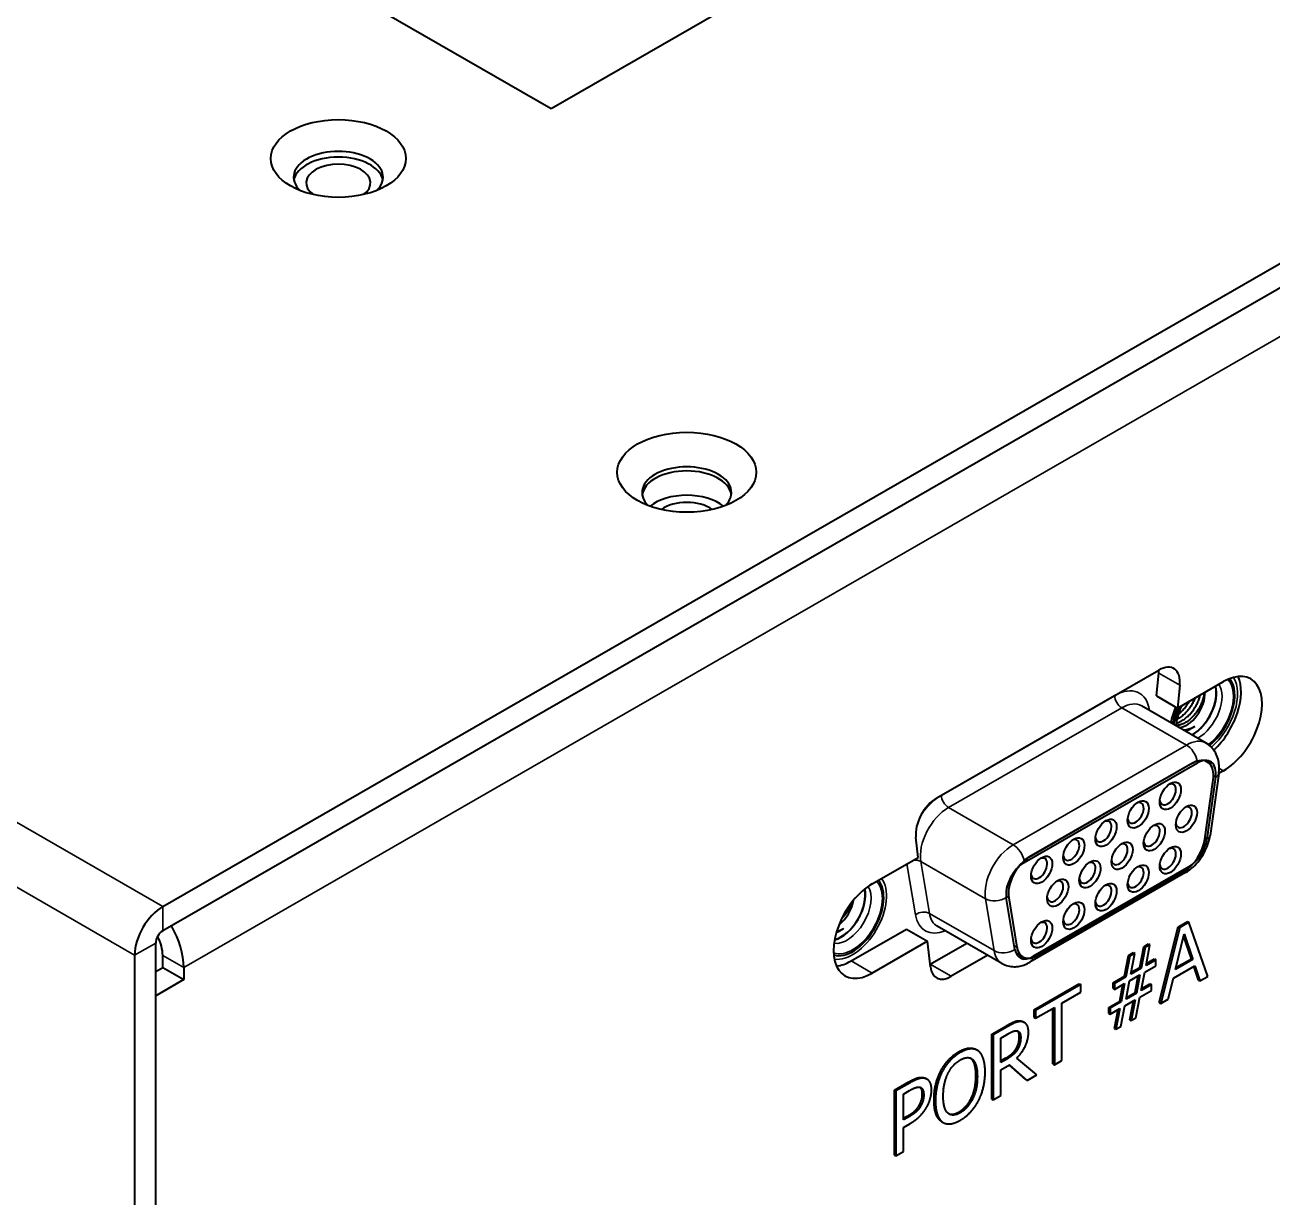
# Model space of a CAD drawing. Header units: millimetres. Extents: x 0 to 1682, y 0 to 1188.
# Drawn here: x 1531.84 to 1556.95, y 959.14 to 982.75 of the extents above; entities that cross this region are included whole.
import ezdxf

# ---------------------------------------------------------------- set-up
doc = ezdxf.new("R2010")
doc.units = ezdxf.units.MM
doc.header["$LTSCALE"] = 2
doc.layers.add('가시적인 것(ISO)', color=3, linetype='Continuous', lineweight=40)
doc.layers.add('가시적인 좁은 것(ISO)', color=3, linetype='Continuous', lineweight=35)

msp = doc.modelspace()

# ---------------------------------------------------------------- linework, layer by layer
at = {"layer": '가시적인 것(ISO)'}
for p, q in [((1542.4392, 981.0602), (1491.8103, 1010.2154)), ((1534.6186, 964.9923), (1603.915, 1004.8975)), ((1603.915, 1004.4069), (1534.6186, 964.5018)), ((1576.0126, 1000.3939), (1542.4392, 981.0602)), ((1550.2014, 967.1802), (1554.6739, 969.7558)), ((1554.6254, 969.2354), (1554.6708, 969.6928)), ((1555.0496, 968.9911), (1555.9732, 969.5229)), ((1555.095, 969.4485), (1555.0496, 968.9911)), ((1554.6254, 969.2354), (1555.0496, 968.9911)), ((1555.6261, 968.2846), (1554.3232, 969.0349)), ((1551.9639, 965.8789), (1555.4513, 967.8872)), ((1555.3481, 967.8768), (1552.0671, 965.9874)), ((1555.6475, 967.9062), (1555.5955, 967.9362)), ((1555.878, 967.6712), (1555.7034, 966.4262)), ((1555.9732, 967.7243), (1555.8777, 967.6693)), ((1555.5988, 966.3499), (1555.7659, 967.5417)), ((1555.8134, 967.5968), (1555.6389, 966.3517)), ((1549.8257, 965.9828), (1549.7803, 966.3879)), ((1548.9021, 965.4509), (1549.8257, 965.9828)), ((1555.212, 965.6765), (1552.0736, 963.8693)), ((1555.2768, 965.7918), (1552.1384, 963.9846)), ((1552.2342, 964.007), (1555.181, 965.704)), ((1551.7763, 964.1274), (1551.6018, 965.1714)), ((1551.6493, 965.1711), (1551.8164, 964.1718)), ((1555.0635, 964.5843), (1555.2487, 964.6909)), ((1555.2769, 964.6746), (1555.0917, 964.568)), ((1555.2487, 964.6909), (1555.2769, 964.6746)), ((1555.6583, 963.5862), (1555.2769, 964.6746)), ((1548.4779, 963.8967), (1549.5908, 964.5376)), ((1549.5908, 964.5376), (1550.015, 964.2932)), ((1551.5147, 963.8457), (1550.2119, 964.596)), ((1554.6821, 963.0566), (1555.0635, 964.5843)), ((1555.0917, 964.568), (1554.7103, 963.0403)), ((1555.0065, 963.7249), (1555.1807, 964.4411)), ((1555.0635, 964.5843), (1555.0917, 964.568)), ((1555.3275, 963.9424), (1555.1712, 964.4021)), ((1555.1807, 964.4411), (1555.3558, 963.9261)), ((1534.4771, 906.7015), (1534.4771, 964.2568)), ((1550.015, 964.2932), (1548.9021, 963.6523)), ((1550.0729, 963.7768), (1550.015, 964.2932)), ((1550.0698, 963.8324), (1550.8039, 964.2551)), ((1554.2878, 963.7666), (1554.3676, 964.1835)), ((1554.3959, 964.1673), (1554.3161, 963.7503)), ((1554.3676, 964.1835), (1554.4657, 964.24)), ((1554.3676, 964.1835), (1554.3959, 964.1673)), ((1554.494, 964.2238), (1554.3959, 964.1673)), ((1554.4142, 963.8068), (1554.494, 964.2238)), ((1554.4657, 964.24), (1554.494, 964.2238)), ((1534.0529, 964.0125), (1534.0529, 906.4572)), ((1534.6186, 963.7641), (1534.6186, 964.0093)), ((1551.2281, 964.0108), (1550.4941, 963.588)), ((1551.9348, 963.9776), (1551.7961, 964.0575)), ((1553.9825, 963.5908), (1554.0623, 964.0077)), ((1554.0906, 963.9914), (1554.0108, 963.5745)), ((1554.0623, 964.0077), (1554.1604, 964.0642)), ((1554.0623, 964.0077), (1554.0906, 963.9914)), ((1554.1887, 964.0479), (1554.0906, 963.9914)), ((1554.1089, 963.631), (1554.1887, 964.0479)), ((1554.1604, 964.0642), (1554.1887, 964.0479)), ((1554.6104, 963.9198), (1554.4142, 963.8068)), ((1554.4212, 963.8434), (1554.5821, 963.9361)), ((1554.5821, 963.9361), (1554.6104, 963.9198)), ((1554.6104, 963.8011), (1554.6104, 963.9198)), ((1555.3558, 963.9261), (1555.0065, 963.7249)), ((1555.0157, 963.7628), (1555.3275, 963.9424)), ((1555.3275, 963.9424), (1555.3558, 963.9261)), ((1534.4771, 963.6826), (1534.6186, 963.7641)), ((1534.6186, 963.7641), (1535.0428, 963.5198)), ((1535.0428, 963.765), (1535.0428, 963.5198)), ((1554.0823, 963.4991), (1554.2923, 963.62)), ((1554.3161, 963.7503), (1554.1089, 963.631)), ((1554.1159, 963.6676), (1554.2878, 963.7666)), ((1554.2923, 963.62), (1554.2217, 963.2454)), ((1554.2878, 963.7666), (1554.3161, 963.7503)), ((1554.3189, 963.3035), (1554.3876, 963.6728)), ((1554.3876, 963.6728), (1554.6104, 963.8011)), ((1554.9652, 963.5528), (1555.397, 963.8014)), ((1555.4714, 963.5111), (1555.3779, 963.7904)), ((1555.397, 963.8014), (1555.4997, 963.4949)), ((1535.0428, 963.5198), (1534.4771, 963.194)), ((1552.1617, 962.9133), (1553.0712, 963.437)), ((1553.0995, 963.4207), (1552.19, 962.897)), ((1553.0712, 963.437), (1553.0995, 963.4207)), ((1553.0995, 963.2659), (1553.0995, 963.4207)), ((1553.7533, 963.4588), (1553.9825, 963.5908)), ((1553.7533, 963.3401), (1553.7533, 963.4588)), ((1553.7533, 963.4588), (1553.7816, 963.4425)), ((1554.0108, 963.5745), (1553.7816, 963.4425)), ((1553.7816, 963.4425), (1553.7816, 963.3238)), ((1553.7816, 963.3238), (1553.9842, 963.4405)), ((1553.8872, 963.0875), (1553.9491, 963.4203)), ((1553.9842, 963.4405), (1553.9154, 963.0712)), ((1553.9825, 963.5908), (1554.0108, 963.5745)), ((1554.0117, 963.1245), (1554.0823, 963.4991)), ((1554.1934, 963.2617), (1554.2571, 963.5997)), ((1554.5215, 963.4202), (1554.3189, 963.3035)), ((1554.3256, 963.34), (1554.4932, 963.4365)), ((1554.4932, 963.4365), (1554.5215, 963.4202)), ((1554.5215, 963.3015), (1554.5215, 963.4202)), ((1554.8625, 963.1279), (1554.9652, 963.5528)), ((1555.4714, 963.5111), (1555.4997, 963.4949)), ((1555.4997, 963.4949), (1555.6583, 963.5862)), ((1534.4771, 942.6736), (1534.4771, 963.194)), ((1552.7199, 963.0474), (1553.0995, 963.2659)), ((1553.7533, 963.3401), (1553.7816, 963.3238)), ((1553.987, 962.9937), (1554.1942, 963.113)), ((1554.2217, 963.2454), (1554.0117, 963.1245)), ((1554.0186, 963.1611), (1554.1934, 963.2617)), ((1554.1942, 963.113), (1554.1144, 962.6971)), ((1554.1934, 963.2617), (1554.2217, 963.2454)), ((1554.2125, 962.7536), (1554.2923, 963.1695)), ((1554.2923, 963.1695), (1554.5215, 963.3015)), ((1554.7103, 963.0403), (1554.8625, 963.1279)), ((1552.1617, 962.7585), (1552.1617, 962.9133)), ((1552.1617, 962.9133), (1552.19, 962.897)), ((1552.19, 962.7422), (1552.5695, 962.9608)), ((1552.19, 962.897), (1552.19, 962.7422)), ((1552.5413, 961.8238), (1552.5413, 962.9445)), ((1552.5695, 962.9608), (1552.5695, 961.8075)), ((1552.7199, 961.8941), (1552.7199, 963.0474)), ((1553.6644, 962.9592), (1553.8872, 963.0875)), ((1553.6644, 962.8405), (1553.6644, 962.9592)), ((1553.6644, 962.9592), (1553.6927, 962.9429)), ((1553.9154, 963.0712), (1553.6927, 962.9429)), ((1553.6927, 962.9429), (1553.6927, 962.8242)), ((1553.6927, 962.8242), (1553.8889, 962.9372)), ((1553.7808, 962.5376), (1553.8535, 962.9168)), ((1553.8889, 962.9372), (1553.8091, 962.5213)), ((1553.8872, 963.0875), (1553.9154, 963.0712)), ((1553.9072, 962.5778), (1553.987, 962.9937)), ((1554.0861, 962.7134), (1554.1589, 963.0926)), ((1554.6821, 963.0566), (1554.7103, 963.0403)), ((1551.9395, 962.6716), (1551.9677, 962.6553)), ((1552.1617, 962.7585), (1552.19, 962.7422)), ((1553.6644, 962.8405), (1553.6927, 962.8242)), ((1554.0861, 962.7134), (1554.1144, 962.6971)), ((1554.1144, 962.6971), (1554.2125, 962.7536)), ((1551.3118, 962.4238), (1551.6033, 962.5917)), ((1551.3118, 961.1158), (1551.3118, 962.4238)), ((1551.3118, 962.4238), (1551.3401, 962.4075)), ((1551.6316, 962.5754), (1551.3401, 962.4075)), ((1551.3401, 962.4075), (1551.3401, 961.0995)), ((1551.4904, 962.3436), (1551.6399, 962.4297)), ((1553.7808, 962.5376), (1553.8091, 962.5213)), ((1553.8091, 962.5213), (1553.9072, 962.5778)), ((1550.9924, 962.1133), (1551.0207, 962.097)), ((1551.4904, 961.8517), (1551.4904, 962.3436)), ((1551.7986, 962.1296), (1551.8269, 962.1134)), ((1551.4904, 961.8843), (1551.5942, 961.9441)), ((1551.6224, 961.9278), (1551.4904, 961.8517)), ((1552.2156, 961.6037), (1551.8131, 961.9411)), ((1552.5695, 961.8075), (1552.7199, 961.8941)), ((1550.2822, 961.6815), (1550.3105, 961.6652)), ((1551.4904, 961.7065), (1551.6628, 961.8058)), ((1551.4904, 961.1861), (1551.4904, 961.7065)), ((1551.9921, 961.5075), (1551.6569, 961.8024)), ((1551.6628, 961.8058), (1552.0204, 961.4912)), ((1552.0204, 961.4912), (1552.2156, 961.6037)), ((1552.5413, 961.8238), (1552.5695, 961.8075)), ((1549.3525, 961.2956), (1549.6367, 961.4592)), ((1549.665, 961.4429), (1549.3808, 961.2793)), ((1549.9783, 961.531), (1550.0066, 961.5147)), ((1551.9921, 961.5075), (1552.0204, 961.4912)), ((1549.3525, 959.9875), (1549.3525, 961.2956)), ((1549.3525, 961.2956), (1549.3808, 961.2793)), ((1549.3808, 961.2793), (1549.3808, 959.9712)), ((1549.5312, 961.2153), (1549.6558, 961.2871)), ((1549.5312, 960.6938), (1549.5312, 961.2153)), ((1551.3118, 961.1158), (1551.3401, 961.0995)), ((1551.3401, 961.0995), (1551.4904, 961.1861)), ((1549.8467, 960.9865), (1549.875, 960.9702)), ((1549.5312, 960.7264), (1549.6056, 960.7692)), ((1549.6338, 960.7529), (1549.5312, 960.6938)), ((1549.5312, 960.5454), (1549.6586, 960.6188)), ((1550.3023, 960.6591), (1550.3305, 960.6428)), ((1549.5312, 960.0578), (1549.5312, 960.5454)), ((1549.3525, 959.9875), (1549.3808, 959.9712)), ((1549.3808, 959.9712), (1549.5312, 960.0578))]:
    msp.add_line(p, q, dxfattribs=at)
for centre, major_axis, ratio in [((1538.1541, 980.0585), (-1.36, 0), 0.5758617), ((1545.1686, 973.7389), (-1.4, 0), 0.5758617), ((1554.904, 967.2221), (-0.1507, -0.2617), 0.5780931), ((1554.2563, 966.8491), (-0.1507, -0.2617), 0.5780931), ((1555.2279, 966.7611), (-0.1507, -0.2617), 0.5780931), ((1553.6086, 966.4761), (-0.1507, -0.2617), 0.5780931), ((1554.5802, 966.3881), (-0.1507, -0.2617), 0.5780931), ((1552.9609, 966.1031), (-0.1507, -0.2617), 0.5780931), ((1553.9325, 966.0151), (-0.1507, -0.2617), 0.5780931), ((1554.904, 965.9271), (-0.1507, -0.2617), 0.5780931), ((1552.3132, 965.7301), (-0.1507, -0.2617), 0.5780931), ((1553.2848, 965.6421), (-0.1507, -0.2617), 0.5780931), ((1554.2563, 965.5541), (-0.1507, -0.2617), 0.5780931), ((1552.6371, 965.2691), (-0.1507, -0.2617), 0.5780931), ((1553.6086, 965.1811), (-0.1507, -0.2617), 0.5780931), ((1552.9609, 964.8081), (-0.1507, -0.2617), 0.5780931), ((1552.3132, 964.4351), (-0.1507, -0.2617), 0.5780931)]:
    msp.add_ellipse(centre, major_axis=major_axis, ratio=ratio, dxfattribs=at)
for centre, major_axis, ratio, start_param, end_param in [((1538.1541, 979.6825), (0.9, 0), 0.5758617, 5.7344902, 9.9734731), ((1538.1541, 979.568), (0.9, 0), 0.5758617, 0.1106462, 3.0309464), ((1538.1541, 979.568), (-0.6484, 0), 0.5758617, 2.4510697, 6.9737082), ((1545.1686, 973.3301), (0.9, 0), 0.5758617, 5.7530171, 9.9549462), ((1545.1686, 973.2483), (-0.9, 0), 0.5758617, 3.2205465, 6.2042314), ((1545.1686, 973.2483), (0.9, 0), 0.5758617, 0.0789539, 3.0626388), ((1545.1686, 972.7578), (-0.9, 0), 0.5758617, 3.7498602, 5.6749177), ((1545.1686, 972.7578), (0.6484, 0), 0.5758617, 0.6647325, 2.4768601), ((1554.2496, 969.5095), (0.2994, 0.52), 0.5780931, 5.3747104, 5.4997134), ((1554.6739, 969.2652), (0.2994, 0.52), 0.5780931, 5.3747104, 7.0666498), ((1555.9732, 968.6236), (0.5489, 0.9532), 0.5780931, 3.9250571, 7.0666498), ((1555.3467, 969.0121), (-0.3403, -0.591), 0.5780931, 0.7670823, 2.6267572), ((1555.3467, 969.0121), (0.3433, 0.5962), 0.5780931, 3.9176799, 5.7659137), ((1555.573, 968.8818), (0.4431, 0.7695), 0.5780931, 4.1171978, 6.0779237), ((1555.5489, 968.8679), (0.5489, 0.9532), 0.5780931, 4.2279456, 5.8880306), ((1555.2336, 969.0772), (-0.2605, -0.4524), 0.5780931, 0.3463762, 2.400578), ((1555.573, 968.8818), (0.4431, 0.7695), 0.5780931, 1.7530139, 2.1566677), ((1555.3481, 967.3862), (0.2994, 0.52), 0.5780931, 5.3213205, 7.0666498), ((1555.4513, 967.462), (0.2595, 0.4506), 0.5780931, 5.3213205, 7.0666498), ((1555.3081, 967.5445), (-0.2951, -0.5124), 0.5780931, 2.4481712, 2.6455281), ((1554.8531, 967.2514), (0.1148, 0.1993), 0.5780931, 2.5000711, 6.9247068), ((1550.2014, 966.6897), (0.2994, 0.52), 0.5780931, 0.7834645, 2.4754038), ((1554.2054, 966.8784), (0.1148, 0.1993), 0.5780931, 2.5000711, 6.9247068), ((1555.177, 966.7904), (0.1148, 0.1993), 0.5780931, 2.5000711, 6.9247068), ((1553.5577, 966.5054), (0.1148, 0.1993), 0.5780931, 2.5000711, 6.9247068), ((1554.5293, 966.4174), (0.1148, 0.1993), 0.5780931, 2.5000711, 6.9247068), ((1552.91, 966.1324), (0.1148, 0.1993), 0.5780931, 2.5000711, 6.9247068), ((1553.8816, 966.0444), (0.1148, 0.1993), 0.5780931, 2.5000711, 6.9247068), ((1554.8531, 965.9564), (0.1148, 0.1993), 0.5780931, 2.5000711, 6.9247068), ((1555.181, 966.1945), (0.2994, 0.52), 0.5780931, 3.9250571, 5.3213205), ((1555.2768, 966.217), (-0.2595, -0.4506), 0.5780931, 0.7834645, 2.1797279), ((1551.9639, 965.4538), (0.2595, 0.4506), 0.5780931, 0.7834644, 2.5287937), ((1552.0671, 965.4969), (-0.2994, -0.52), 0.5780931, 3.9250571, 5.6703864), ((1552.2623, 965.7594), (0.1148, 0.1993), 0.5780931, 2.5000711, 6.9247068), ((1553.2339, 965.6714), (0.1148, 0.1993), 0.5780931, 2.5000711, 6.9247068), ((1554.2054, 965.5834), (0.1148, 0.1993), 0.5780931, 2.5000711, 6.9247068), ((1548.9021, 964.5516), (-0.5489, -0.9532), 0.5780931, 3.9250571, 7.0666498), ((1548.5061, 964.8123), (0.4431, 0.7695), 0.5780931, 3.2794041, 6.0971003), ((1552.5861, 965.2984), (0.1148, 0.1993), 0.5780931, 2.5000711, 6.9247068), ((1553.5577, 965.2104), (0.1148, 0.1993), 0.5780931, 2.5000711, 6.9247068), ((1548.2799, 964.9426), (0.3433, 0.5962), 0.5780931, 3.6452772, 5.7350601), ((1548.2799, 964.9426), (-0.3403, -0.591), 0.5780931, 0.5033069, 2.5938451), ((1548.1667, 965.0077), (-0.2605, -0.4524), 0.5780931, 0.9658809, 2.1379779), ((1534.6186, 964.3383), (-0.3992, -0.6933), 0.5780931, 3.9250571, 5.4958534), ((1552.91, 964.8374), (0.1148, 0.1993), 0.5780931, 2.5000711, 6.9247068), ((1552.2623, 964.4644), (0.1148, 0.1993), 0.5780931, 2.5000711, 6.9247068), ((1534.6186, 964.3383), (0.0998, 0.1733), 0.5780931, 0.7834645, 2.3542608), ((1534.1943, 964.2537), (0.2994, -0.52), 0.5780931, 0.7873319, 1.5009469), ((1534.1943, 964.2537), (-0.5988, 1.0399), 0.5780931, 3.9289245, 4.7151237), ((1552.1384, 964.4097), (-0.2595, -0.4506), 0.5780931, 5.6703864, 7.0666498), ((1552.2342, 964.4976), (-0.2994, -0.52), 0.5780931, 5.6703864, 7.0666498), ((1548.4779, 964.796), (0.5489, 0.9532), 0.5780931, 3.5367473, 3.9250571), ((1551.9953, 964.4922), (-0.2951, -0.5124), 0.5780931, 0.4960607, 0.6347317), ((1550.0698, 964.3229), (0.2994, 0.52), 0.5780931, 3.9181411, 3.9250571), ((1550.4941, 964.0786), (-0.2994, -0.52), 0.5780931, 5.6169964, 7.0666498)]:
    msp.add_ellipse(centre, major_axis=major_axis, ratio=ratio, start_param=start_param, end_param=end_param, dxfattribs=at)
for points, degree, knots in [([(1555.5835, 969.2985), (1555.5826, 969.2835), (1555.581, 969.2682), (1555.5744, 969.2237), (1555.5678, 969.1938), (1555.5501, 969.1341), (1555.5392, 969.1043), (1555.5152, 969.0491), (1555.5027, 969.0236), (1555.4728, 968.9697), (1555.4551, 968.9415), (1555.4171, 968.888), (1555.397, 968.8626), (1555.354, 968.8143), (1555.3312, 968.7915), (1555.2842, 968.75), (1555.2601, 968.7313), (1555.211, 968.6985), (1555.186, 968.6845), (1555.1364, 968.6617), (1555.1119, 968.653), (1555.065, 968.6414), (1555.0427, 968.6383), (1555.0212, 968.6377)], 3, [-2.42921811, -2.42921811, -2.42921811, -2.42921811, -2.41506817, -2.41506817, -2.38912352, -2.38912352, -2.36398886, -2.36398886, -2.34236767, -2.34236767, -2.3174282, -2.3174282, -2.29311785, -2.29311785, -2.2682019, -2.2682019, -2.24345758, -2.24345758, -2.21854904, -2.21854904, -2.19376451, -2.19376451, -2.17035471, -2.17035471, -2.17035471, -2.17035471]), ([(1555.0255, 968.6874), (1555.0392, 968.691), (1555.0531, 968.6955), (1555.0924, 968.7106), (1555.1178, 968.7231), (1555.1684, 968.7534), (1555.1934, 968.771), (1555.2423, 968.8107), (1555.266, 968.8328), (1555.3297, 968.8998), (1555.367, 968.9482), (1555.417, 969.0288), (1555.4331, 969.0585), (1555.4616, 969.1187), (1555.4737, 969.149), (1555.492, 969.2039), (1555.4988, 969.2286), (1555.504, 969.2527)], 3, [-0.7391586, -0.7391586, -0.7391586, -0.7391586, -0.72504727, -0.72504727, -0.6996177, -0.6996177, -0.67426517, -0.67426517, -0.64887792, -0.64887792, -0.60320477, -0.60320477, -0.57765077, -0.57765077, -0.55210559, -0.55210559, -0.53094036, -0.53094036, -0.53094036, -0.53094036]), ([(1555.3997, 969.1927), (1555.3966, 969.1844), (1555.3934, 969.1762), (1555.3777, 969.1385), (1555.3635, 969.1091), (1555.3315, 969.0514), (1555.3137, 969.023), (1555.2752, 968.9687), (1555.2546, 968.9428), (1555.2109, 968.8939), (1555.1879, 968.8711), (1555.1405, 968.8296), (1555.1162, 968.811), (1555.0738, 968.783), (1555.0558, 968.7725), (1555.0379, 968.7633)], 3, [-1.55270567, -1.55270567, -1.55270567, -1.55270567, -1.54573068, -1.54573068, -1.5208238, -1.5208238, -1.49578688, -1.49578688, -1.47087879, -1.47087879, -1.44583564, -1.44583564, -1.42092638, -1.42092638, -1.40295289, -1.40295289, -1.40295289, -1.40295289]), ([(1555.1356, 969.0406), (1555.1217, 969.0125), (1555.1089, 968.9841), (1555.07, 968.8888), (1555.0496, 968.8216), (1555.028, 968.7142), (1555.0228, 968.6721), (1555.0209, 968.6331)], 3, [5.60675534, 5.60675534, 5.60675534, 5.60675534, 5.73171469, 5.73171469, 6.02575859, 6.02575859, 6.22780513, 6.22780513, 6.22780513, 6.22780513]), ([(1555.0636, 968.8622), (1555.0708, 968.8677), (1555.0779, 968.8734), (1555.1092, 968.8997), (1555.1327, 968.9222), (1555.1773, 968.9704), (1555.1983, 968.9959), (1555.234, 969.0445), (1555.2491, 969.0671), (1555.2701, 969.1019), (1555.2769, 969.1138), (1555.2834, 969.1257)], 3, [-1.50137926, -1.50137926, -1.50137926, -1.50137926, -1.494023867, -1.494023867, -1.468702788, -1.468702788, -1.443731995, -1.443731995, -1.423419931, -1.423419931, -1.413120388, -1.413120388, -1.413120388, -1.413120388]), ([(1555.163, 968.5513), (1555.1692, 968.5514), (1555.1755, 968.5516), (1555.2136, 968.5543), (1555.2464, 968.5608), (1555.2794, 968.5711)], 3, [-0.037743906, -0.037743906, -0.037743906, -0.037743906, -0.031440478, -0.031440478, -0.000001, -0.000001, -0.000001, -0.000001]), ([(1555.2794, 968.5711), (1555.2984, 968.5771), (1555.3175, 968.5843), (1555.3557, 968.6012), (1555.3748, 968.6108), (1555.3937, 968.6216)], 3, [-0.036420014, -0.036420014, -0.036420014, -0.036420014, -0.018266127, -0.018266127, -0.000096723, -0.000096723, -0.000096723, -0.000096723]), ([(1555.3937, 968.6216), (1555.3765, 968.6083), (1555.3591, 968.5961), (1555.324, 968.5738), (1555.3063, 968.5637), (1555.2887, 968.5549)], 3, [-0.036172781, -0.036172781, -0.036172781, -0.036172781, -0.018108435, -0.018108435, -0.000001, -0.000001, -0.000001, -0.000001]), ([(1555.878, 967.6712), (1555.8839, 967.7132), (1555.8868, 967.7557), (1555.8855, 967.8417), (1555.8812, 967.8853), (1555.8631, 967.9729), (1555.8493, 968.0171), (1555.8087, 968.1038), (1555.7819, 968.1463), (1555.7137, 968.2236), (1555.6722, 968.258), (1555.6261, 968.2846)], 3, [2.96705973, 2.96705973, 2.96705973, 2.96705973, 3.15943269, 3.15943269, 3.35180565, 3.35180565, 3.54417861, 3.54417861, 3.73655157, 3.73655157, 3.92892453, 3.92892453, 3.92892453, 3.92892453]), ([(1555.212, 965.6765), (1555.266, 965.7076), (1555.3154, 965.7446), (1555.4064, 965.8272), (1555.448, 965.8728), (1555.5233, 965.9707), (1555.5571, 966.0229), (1555.6157, 966.1319), (1555.6406, 966.1887), (1555.6802, 966.3054), (1555.6949, 966.3652), (1555.7034, 966.4262)], 3, [1.5707963, 1.5707963, 1.5707963, 1.5707963, 1.850049, 1.850049, 2.1293017, 2.1293017, 2.4085544, 2.4085544, 2.687807, 2.687807, 2.9670597, 2.9670597, 2.9670597, 2.9670597]), ([(1548.4842, 965.0695), (1548.4771, 965.0481), (1548.4688, 965.0266), (1548.4484, 964.9795), (1548.4359, 964.9541), (1548.406, 964.9002), (1548.3882, 964.872), (1548.3503, 964.8185), (1548.3302, 964.7931), (1548.301, 964.7603), (1548.293, 964.7516), (1548.2848, 964.7432)], 3, [-2.382158441, -2.382158441, -2.382158441, -2.382158441, -2.363988863, -2.363988863, -2.342367672, -2.342367672, -2.317428197, -2.317428197, -2.29311785, -2.29311785, -2.284031732, -2.284031732, -2.284031732, -2.284031732]), ([(1548.2125, 964.5016), (1548.2315, 964.5075), (1548.2506, 964.5147), (1548.2889, 964.5317), (1548.3079, 964.5413), (1548.3269, 964.5521)], 3, [-0.036420014, -0.036420014, -0.036420014, -0.036420014, -0.018266127, -0.018266127, -0.000096723, -0.000096723, -0.000096723, -0.000096723]), ([(1548.3269, 964.5521), (1548.3097, 964.5388), (1548.2923, 964.5266), (1548.2572, 964.5043), (1548.2395, 964.4942), (1548.2219, 964.4854)], 3, [-0.036172781, -0.036172781, -0.036172781, -0.036172781, -0.018108435, -0.018108435, -0.000001, -0.000001, -0.000001, -0.000001]), ([(1551.5147, 963.8457), (1551.5523, 963.8241), (1551.5929, 963.8077), (1551.675, 963.7862), (1551.7164, 963.7811), (1551.7966, 963.7802), (1551.8354, 963.7843), (1551.9094, 963.7992), (1551.9446, 963.8099), (1552.0115, 963.8362), (1552.0433, 963.8518), (1552.0736, 963.8693)], 3, [0.78733187, 0.78733187, 0.78733187, 0.78733187, 0.94402476, 0.94402476, 1.10071765, 1.10071765, 1.25741054, 1.25741054, 1.41410344, 1.41410344, 1.57079633, 1.57079633, 1.57079633, 1.57079633]), ([(1551.8628, 962.3722), (1551.8628, 962.4295), (1551.8384, 962.477), (1551.8284, 962.4863)], 2, [0, 0, 0, 1, 1.3991648, 1.3991648, 1.3991648]), ([(1550.6462, 962.0681), (1550.7617, 962.1346), (1550.9339, 962.147), (1550.9924, 962.1133)], 2, [0, 0, 0, 1, 1.8592874, 1.8592874, 1.8592874]), ([(1549.9109, 961.2175), (1549.9109, 961.2853), (1549.8823, 961.3394), (1549.8702, 961.3501)], 2, [0, 0, 0, 1, 1.4169611, 1.4169611, 1.4169611])]:
    msp.add_open_spline(points, degree=degree, knots=knots, dxfattribs=at)
for points, degree in [([(1555.2887, 968.5549), (1555.2624, 968.5417), (1555.2363, 968.5313), (1555.2107, 968.5238)], 3), ([(1555.394, 968.6218), (1555.3939, 968.6218), (1555.3938, 968.6217), (1555.3937, 968.6216)], 3), ([(1548.2219, 964.4854), (1548.2075, 964.4782), (1548.1932, 964.4718), (1548.1789, 964.4662)], 3), ([(1548.1873, 964.4944), (1548.1957, 964.4966), (1548.2041, 964.499), (1548.2125, 964.5016)], 3), ([(1548.3271, 964.5523), (1548.3271, 964.5522), (1548.327, 964.5522), (1548.3269, 964.5521)], 3), ([(1551.6033, 962.5917), (1551.7005, 962.6477), (1551.8316, 962.6988), (1551.8912, 962.6886)], 2), ([(1551.9195, 962.6723), (1551.8599, 962.6825), (1551.7288, 962.6314), (1551.6316, 962.5754)], 2), ([(1551.8912, 962.6886), (1551.9179, 962.684), (1551.9395, 962.6716)], 2), ([(1552.0479, 962.46), (1552.0479, 962.5628), (1551.9791, 962.6621), (1551.9195, 962.6723)], 2), ([(1551.6399, 962.4297), (1551.7022, 962.4656), (1551.7875, 962.4945), (1551.8196, 962.4886)], 2), ([(1551.7986, 962.1296), (1551.8316, 962.1847), (1551.8628, 962.3044), (1551.8628, 962.3722)], 2), ([(1551.8131, 961.9411), (1551.9213, 962.0501), (1552.0479, 962.3169), (1552.0479, 962.46)], 2), ([(1551.8196, 962.4886), (1551.8562, 962.4811), (1551.8911, 962.4132), (1551.8911, 962.356)], 2), ([(1551.8911, 962.356), (1551.8911, 962.2881), (1551.8599, 962.1684), (1551.8269, 962.1134)], 2), ([(1551.0393, 962.0849), (1550.9752, 962.1317), (1550.79, 962.1183), (1550.6744, 962.0518)], 2), ([(1551.5942, 961.9441), (1551.6593, 961.9816), (1551.7629, 962.0677), (1551.7986, 962.1296)], 2), ([(1551.8269, 962.1134), (1551.7911, 962.0514), (1551.6875, 961.9653), (1551.6224, 961.9278)], 2), ([(1550.2822, 961.6815), (1550.3482, 961.8064), (1550.5325, 962.0026), (1550.6462, 962.0681)], 2), ([(1550.6744, 962.0518), (1550.5608, 961.9863), (1550.3765, 961.7901), (1550.3105, 961.6652)], 2), ([(1550.4241, 961.6215), (1550.4709, 961.7183), (1550.5938, 961.8548), (1550.6754, 961.9018)], 2), ([(1550.6754, 961.9018), (1550.7542, 961.9472), (1550.8807, 961.9522), (1550.9257, 961.9103)], 2), ([(1550.8974, 961.9265), (1550.8905, 961.9329), (1550.8833, 961.9383)], 2), ([(1550.99, 961.5845), (1550.99, 961.7138), (1550.9414, 961.8862), (1550.8974, 961.9265)], 2), ([(1550.9257, 961.9103), (1550.9697, 961.8699), (1551.0183, 961.6975), (1551.0183, 961.5682)], 2), ([(1551.175, 961.6585), (1551.175, 961.8217), (1551.1035, 962.0349), (1551.0393, 962.0849)], 2), ([(1550.1465, 961.0987), (1550.1465, 961.263), (1550.2171, 961.5539), (1550.2822, 961.6815)], 2), ([(1550.3105, 961.6652), (1550.2454, 961.5376), (1550.1748, 961.2468), (1550.1748, 961.0825)], 2), ([(1550.3315, 961.1727), (1550.3315, 961.2999), (1550.3792, 961.5288), (1550.4241, 961.6215)], 2), ([(1551.0393, 961.0768), (1551.1054, 961.2018), (1551.175, 961.4995), (1551.175, 961.6585)], 2), ([(1549.6367, 961.4592), (1549.7376, 961.5173), (1549.8788, 961.5605), (1549.9329, 961.5481)], 2), ([(1549.6558, 961.2871), (1549.7264, 961.3278), (1549.8218, 961.3604), (1549.8575, 961.3535)], 2), ([(1549.9611, 961.5319), (1549.9071, 961.5442), (1549.7659, 961.501), (1549.665, 961.4429)], 2), ([(1549.8575, 961.3535), (1549.8988, 961.3454), (1549.9391, 961.269), (1549.9391, 961.2012)], 2), ([(1549.9329, 961.5481), (1549.9577, 961.5429), (1549.9783, 961.531)], 2), ([(1550.0959, 961.2968), (1550.0959, 961.4059), (1550.0244, 961.5185), (1549.9611, 961.5319)], 2), ([(1550.6471, 960.8559), (1550.8039, 960.9462), (1550.99, 961.3269), (1550.99, 961.5845)], 2), ([(1551.0183, 961.5682), (1551.0183, 961.3106), (1550.8321, 960.9299), (1550.6754, 960.8397)], 2), ([(1549.8467, 960.9865), (1549.8806, 961.0453), (1549.9109, 961.1549), (1549.9109, 961.2175)], 2), ([(1549.9391, 961.2012), (1549.9391, 961.1386), (1549.9089, 961.029), (1549.875, 960.9702)], 2), ([(1549.9969, 960.9493), (1550.0437, 961.0292), (1550.0959, 961.212), (1550.0959, 961.2968)], 2), ([(1550.2813, 960.6728), (1550.2162, 960.7223), (1550.1465, 960.9376), (1550.1465, 961.0987)], 2), ([(1550.6754, 960.8397), (1550.5186, 960.7494), (1550.3315, 960.9151), (1550.3315, 961.1727)], 2), ([(1549.6056, 960.7692), (1549.6972, 960.822), (1549.81, 960.9209), (1549.8467, 960.9865)], 2), ([(1549.875, 960.9702), (1549.8383, 960.9046), (1549.7255, 960.8057), (1549.6338, 960.7529)], 2), ([(1549.6586, 960.6188), (1549.7796, 960.6885), (1549.9382, 960.8487), (1549.9969, 960.9493)], 2), ([(1550.1748, 961.0825), (1550.1748, 960.9213), (1550.2444, 960.706), (1550.3095, 960.6566)], 2), ([(1550.4384, 960.8216), (1550.5229, 960.7844), (1550.6471, 960.8559)], 2), ([(1550.6744, 960.6886), (1550.7854, 960.7525), (1550.9697, 960.9455), (1551.0393, 961.0768)], 2), ([(1550.3023, 960.6591), (1550.2915, 960.6653), (1550.2813, 960.6728)], 2), ([(1550.3095, 960.6566), (1550.3765, 960.6071), (1550.5598, 960.6226), (1550.6744, 960.6886)], 2)]:
    msp.add_open_spline(points, degree=degree, dxfattribs=at)
at = {"layer": '가시적인 좁은 것(ISO)'}
for p, q in [((1381.8835, 1052.9466), (1534.6186, 964.9923)), ((1534.0529, 964.0125), (1381.3178, 1051.9668)), ((1603.4908, 1003.1816), (1535.0428, 963.765)), ((1555.095, 969.4485), (1554.6708, 969.6928)), ((1553.7826, 969.2406), (1550.2951, 967.2323)), ((1553.924, 968.9956), (1550.4365, 966.9873)), ((1553.924, 968.9956), (1555.2268, 968.2454)), ((1555.2268, 968.2454), (1551.7394, 966.2371)), ((1555.3385, 967.8823), (1552.0576, 965.9929)), ((1555.3385, 967.8823), (1555.3481, 967.8768)), ((1555.8134, 967.5968), (1555.7723, 967.6412)), ((1555.9732, 967.7243), (1555.8862, 967.7744)), ((1550.4365, 966.9873), (1551.7394, 966.2371)), ((1555.6389, 966.3517), (1555.6043, 966.389)), ((1549.8794, 965.8989), (1550.054, 964.8549)), ((1549.8794, 965.8989), (1551.1823, 965.1487)), ((1552.0576, 965.9929), (1552.0671, 965.9874)), ((1549.6017, 965.8538), (1549.7733, 964.8277)), ((1551.1823, 965.1487), (1551.3569, 964.1046)), ((1551.598, 965.2006), (1551.6493, 965.1711)), ((1534.6186, 964.9923), (1534.6186, 964.5018)), ((1550.054, 964.8549), (1551.3569, 964.1046)), ((1534.4771, 964.2568), (1534.0529, 964.0125)), ((1551.7639, 964.202), (1551.8164, 964.1718)), ((1534.6186, 964.0093), (1535.0428, 963.765)), ((1548.9021, 963.6523), (1548.4779, 963.8967)), ((1550.4941, 963.588), (1550.0698, 963.8324)), ((1551.8912, 962.6886), (1551.9195, 962.6723)), ((1551.6033, 962.5917), (1551.6316, 962.5754)), ((1551.8628, 962.3722), (1551.8911, 962.356)), ((1550.6462, 962.0681), (1550.6744, 962.0518)), ((1550.8974, 961.9265), (1550.9257, 961.9103)), ((1551.5942, 961.9441), (1551.6224, 961.9278)), ((1549.6367, 961.4592), (1549.665, 961.4429)), ((1549.9329, 961.5481), (1549.9611, 961.5319)), ((1550.99, 961.5845), (1551.0183, 961.5682)), ((1549.9109, 961.2175), (1549.9391, 961.2012)), ((1550.1465, 961.0987), (1550.1748, 961.0825)), ((1550.6471, 960.8559), (1550.6754, 960.8397)), ((1549.6056, 960.7692), (1549.6338, 960.7529)), ((1550.2813, 960.6728), (1550.3095, 960.6566))]:
    msp.add_line(p, q, dxfattribs=at)
for centre, major_axis, ratio, start_param, end_param in [((1553.7826, 968.423), (0.499, 0.8666), 0.5780931, 5.6396842, 7.0666498), ((1555.4598, 968.9469), (0.3433, 0.5962), 0.5780931, 3.9176799, 6.0176633), ((1555.573, 968.8818), (0.4232, 0.7349), 0.5780931, 4.0904073, 6.1199064), ((1555.573, 968.8818), (0.4831, 0.8389), 0.5780931, 4.1582681, 5.9973307), ((1553.924, 969.1591), (0.0998, -0.1733), 0.5780931, 3.9289245, 5.4997209), ((1553.924, 968.3416), (0.3992, 0.6933), 0.5780931, 0, 0.7834645), ((1555.573, 968.8818), (-0.4831, -0.8389), 0.5780931, 4.8851797, 5.2443557), ((1555.5612, 968.8886), (0.4431, 0.7695), 0.5780931, 1.7593329, 2.1566677), ((1555.573, 968.8818), (-0.4232, -0.7349), 0.5780931, 4.8618763, 5.3298993), ((1555.2268, 967.5913), (0.3992, 0.6933), 0.5780931, 0, 0.7834645), ((1555.2268, 967.9838), (0.1597, -0.2773), 0.5780931, 1.0463614, 2.3581282), ((1555.2268, 967.5913), (0.3194, 0.5546), 0.5780931, 5.5586069, 5.6486909), ((1555.5611, 967.7157), (0.3169, -0.0444), 0.4667283, 5.6961153, 6.2831853), ((1550.2951, 966.4147), (-0.499, -0.8666), 0.5780931, 3.9250571, 4.4998933), ((1550.4365, 967.1508), (0.0998, -0.1733), 0.5780931, 3.9289245, 5.4997209), ((1550.4365, 966.3333), (-0.3992, -0.6933), 0.5780931, 3.9250571, 5.6703864), ((1555.3865, 966.4706), (0.3169, -0.0444), 0.4667283, 5.6961069, 6.2831853), ((1551.7394, 965.583), (-0.3992, -0.6933), 0.5780931, 3.9250571, 5.6703864), ((1551.7394, 965.9755), (0.1597, -0.2773), 0.5780931, 1.0463614, 2.3581282), ((1549.7402, 965.7903), (0.1973, 0.033), 0.6674979, 0.6819128, 1.5570554), ((1555.0523, 965.9538), (0.1597, -0.2773), 0.5780931, 0, 0.562696), ((1548.5061, 964.8123), (-0.4232, -0.7349), 0.5780931, 0.0954224, 2.9882379), ((1548.393, 964.8774), (-0.3433, -0.5962), 0.5780931, 0.2224198, 2.8651267), ((1548.5047, 964.8114), (-0.4831, -0.8389), 0.5780931, 0.2219477, 2.8998495), ((1551.4051, 965.3224), (0.3156, 0.0528), 0.6674979, 3.8235054, 5.268968), ((1549.9147, 964.7463), (0.1973, 0.033), 0.6674979, 0.6819128, 2.2527091), ((1550.4697, 965.3707), (-0.499, -0.8666), 0.5780931, 5.6703864, 6.9266864), ((1550.6111, 965.2893), (-0.3992, -0.6933), 0.5780931, 5.6703864, 6.2831853), ((1551.5797, 964.2784), (0.3156, 0.0528), 0.6674979, 3.8235054, 5.2689759), ((1551.9139, 964.539), (-0.3992, -0.6933), 0.5780931, 5.6703864, 6.2831853), ((1551.9139, 964.539), (0.3194, 0.5546), 0.5780931, 3.7760988, 3.8735162), ((1551.9139, 964.1466), (0.1597, -0.2773), 0.5780931, 0, 0.5725653)]:
    msp.add_ellipse(centre, major_axis=major_axis, ratio=ratio, start_param=start_param, end_param=end_param, dxfattribs=at)
for points in [[(1555.4456, 967.9248), (1555.4089, 967.9163), (1555.3723, 967.9017), (1555.3385, 967.8823)], [(1555.5679, 967.9324), (1555.5305, 967.9376), (1555.4893, 967.935), (1555.4456, 967.9248)], [(1551.9581, 965.9165), (1551.9198, 965.8794), (1551.8824, 965.8367), (1551.8473, 965.7898)], [(1551.9581, 965.9165), (1551.9198, 965.8794), (1551.8824, 965.8367), (1551.8473, 965.7898)], [(1552.0576, 965.9929), (1552.0239, 965.9735), (1551.9902, 965.9476), (1551.9581, 965.9165)]]:
    msp.add_open_spline(points, degree=3, dxfattribs=at)

doc.saveas('drawing.dxf')
